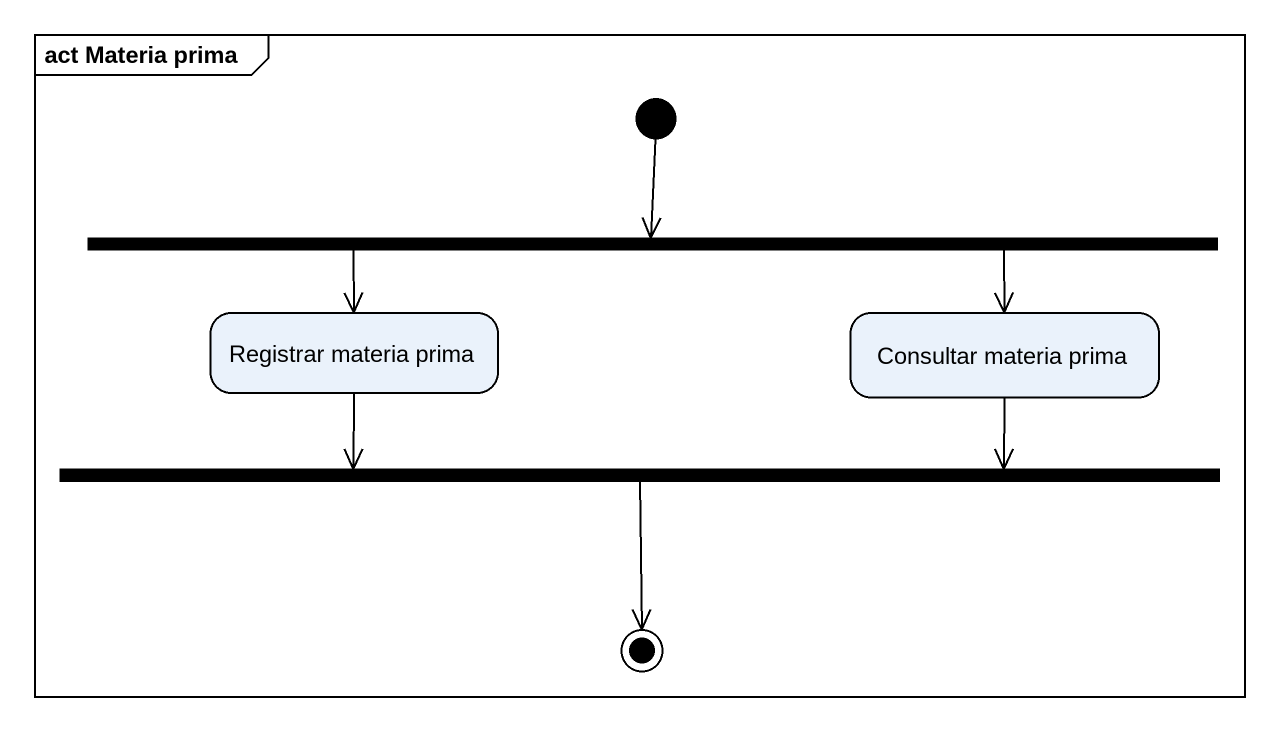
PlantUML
@startuml
mainframe act Materia prima
hide empty description
state fork1 <<fork>>
state "Registrar materia prima" as Registrar_materia_prima
state "Consultar materia prima" as Consultar_materia_prima
state fork2 <<join>>
[*] --> fork1
fork1 -left-> Registrar_materia_prima
fork1 -right-> Consultar_materia_prima
Registrar_materia_prima -right-> fork2
Consultar_materia_prima -left-> fork2
fork2 --> [*]
@enduml
